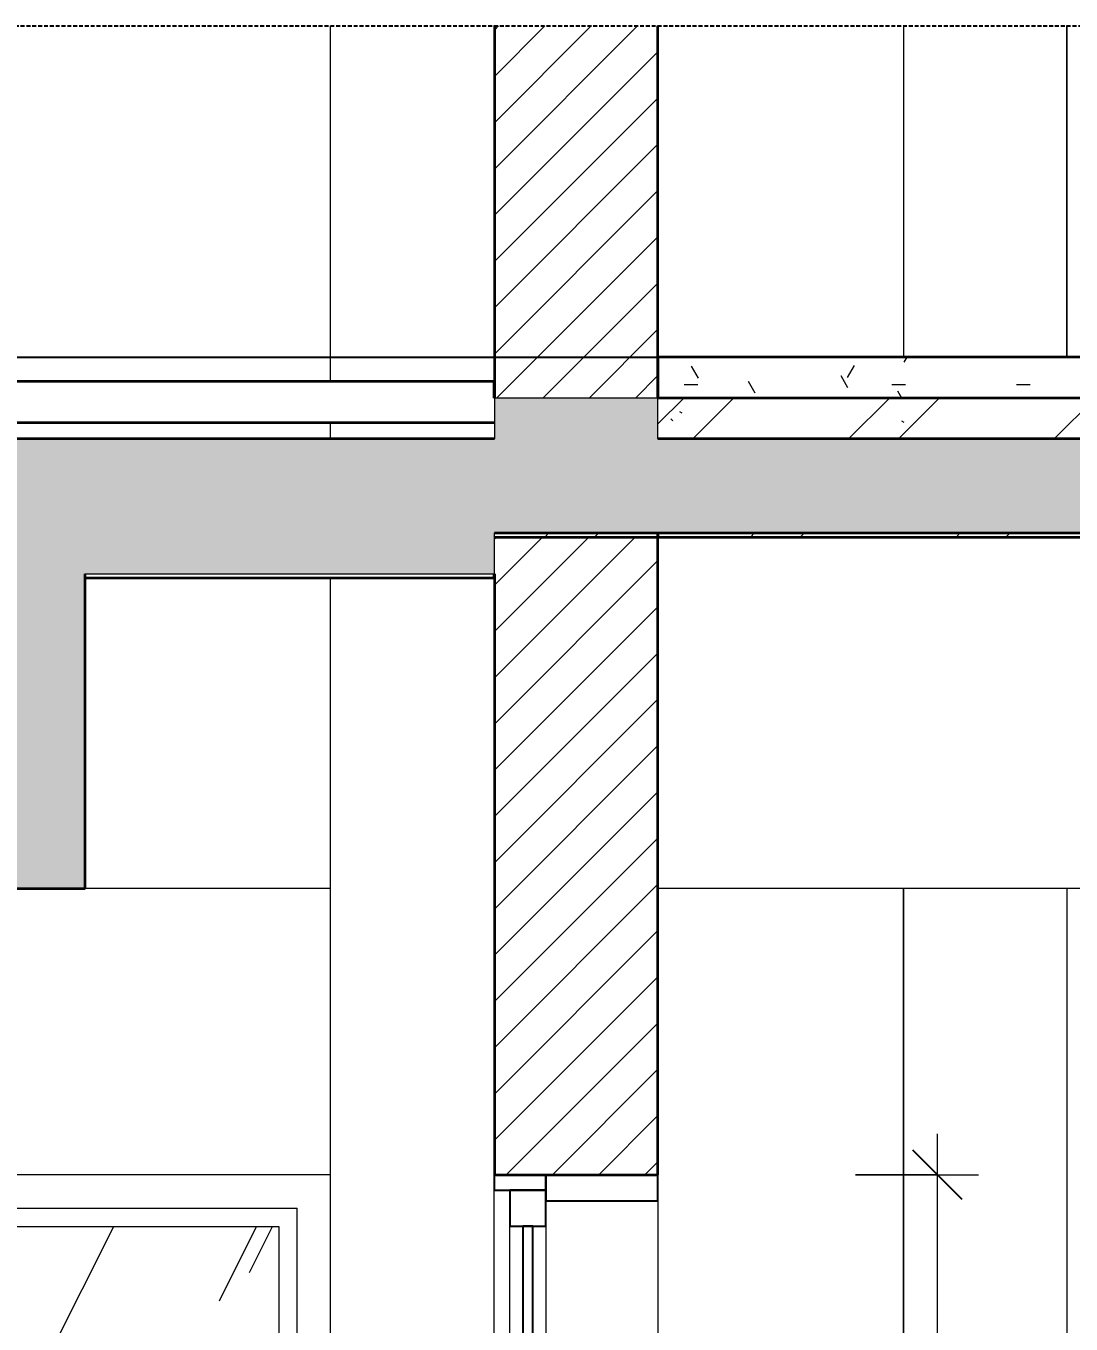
# Model space of a CAD drawing. Header units: millimetres. Extents: x 41758 to 237109, y 3795 to 78637.
# Drawn here: x 128423 to 129701, y 7817 to 9405 of the extents above; entities that cross this region are included whole.
import ezdxf

# ---------------------------------------------------------------- set-up
doc = ezdxf.new("R2010")
doc.units = ezdxf.units.MM
for name, pattern in [('Centre', [31.75, 6.35, -4.7625, 15.875, -4.7625]), ('Hidden', [7.14375, 4.7625, -2.38125]), ('IMPORT-CENTER _2_', [40.64, 25.4, -5.08, 5.08, -5.08])]:
    doc.linetypes.add(name, pattern=pattern)
for name, color, linetype, lineweight in [('0-5', 130, 'Continuous', 5), ('A-ANNO-DIMS', 211, 'Continuous', 9), ('A-ANNO-DIMS-50', 211, 'Continuous', 9), ('A-CLNG-1', 250, 'Continuous', 35), ('A-CLNG-PATT-1', 7, 'Continuous', 18), ('A-DETL-GENF', 92, 'Continuous', 18), ('A-DETL-GENF-4', 9, 'Continuous', 18), ('A-DETL-GENF-5', 92, 'Hidden', 25), ('A-DETL-MEDM', 33, 'Continuous', 35), ('A-DETL-THIN', 151, 'Continuous', 18), ('A-FLOR-FNSH-1', 250, 'Continuous', 35), ('A-FLOR-LEVL-2', 51, 'Centre', 9), ('A-FLOR-PATT-1', 253, 'Continuous', 18), ('A-FLOR-PATT-4', 67, 'Continuous', 18), ('A-GLAZ', 151, 'Continuous', 18), ('A-GLAZ-1', 151, 'Continuous', 25), ('A-WALL', 113, 'Continuous', 18), ('A-WALL-2', 250, 'Continuous', 35), ('A-WALL-PATT-2', 111, 'Continuous', 18), ('G-IMPT', 8, 'Continuous', 18), ('G-IMPT-3', 8, 'IMPORT-CENTER _2_', 18), ('M-EQPM', 50, 'Continuous', 18), ('M-EQPM-2', 50, 'Continuous', 25), ('S-BEAM-2', 7, 'Continuous', 18), ('S-COLS', 52, 'Continuous', 18), ('S-COLS-6', 7, 'Continuous', 18)]:
    doc.layers.add(name, color=color, linetype=linetype, lineweight=lineweight)
doc.styles.add('UTM Avo', font='', dxfattribs={"width": 0.9, "height": 125})
doc.styles.get('UTM Avo').set_extended_font_data('UTM Avo')
doc.dimstyles.new('1_Dim_chi_tiet_2_5', dxfattribs={"dimscale": 304.8, "dimtxt": 124.912619, "dimasz": 0.19685, "dimexe": 0.164042, "dimexo": 0.0625, "dimgap": 0.016404, "dimtad": 1, "dimdec": 0, "dimrnd": 5, "dimzin": 0, "dimdsep": 46, "dimtxsty": 'UTM Avo', "dimblk1": 'OBLIQUE', "dimblk2": 'OBLIQUE', "dimsah": 1, "dimcen": 0.09, "dimdle": 0.164042, "dimazin": 0, "dimtfac": 1, "dimtdec": 4, "dimtix": 1, "dimtmove": 0, "dimatfit": 3, "dimfxl": 0.328084, "dimfxlon": 1, "dimtvp": 1, "dimtolj": 1, "dimtzin": 0, "dimarcsym": 2})
pattern_1 = [(50, (-47403.86, 15875), (364.368, -31.878), [38.1, -419.1]), (355, (-47403.86, 15875), (-70.486, 382.113), [30.48, -335.28]), (100.451, (-47373.5, 15872.34), (293.885, 350.233), [32.38, -356.18]), (46.184, (-47403.86, 15976.6), (542.158, -84.086), [57.15, -628.65]), (96.636, (-47358.7, 15969.6), (474.805, 494.855), [48.57, -534.27]), (351.184, (-47403.86, 15976.6), (474.81, 494.85), [45.72, -502.92]), (21, (-47353.06, 15951.2), (303.228, -204.53), [38.1, -419.1]), (326, (-47353.06, 15951.2), (123.604, 368.376), [30.48, -335.28]), (71.451, (-47327.8, 15934.16), (426.834, 163.843), [32.38, -356.18]), (37.5, (-47403.86, 15875), (6.1766, 169.1102), [3.353, -327.863, 3.353, -337.007, -336.55]), (37.5, (-47403.86, 15875), (6.1766, 169.1102), [-671.576, 3.353, -333.197]), (7.5, (-47403.86, 15875), (133.639, 200.3615), [3.353, -190.703, 3.353, -320.243, -128.27]), (7.5, (-47403.86, 15875), (133.639, 200.3615), [-517.652, 3.353, -124.917]), (327.5, (-47517.14, 15875), (271.1818, -11.4584), [3.353, -123.647, 3.353, -392.887, -525.78]), (327.5, (-47517.14, 15875), (271.1818, -11.4584), [-523.24, 3.353, -522.427]), (317.5, (-47567.94, 15875), (296.2585, 50.853), [3.353, -161.747, 3.353, -259.791, -373.38]), (317.5, (-47567.94, 15875), (296.2585, 50.853), [-428.244, 3.353, -370.027]), (45, (-47403.86, 15875), (-125.7236, 125.7236), []), (45, (-47403.86, 16065.5), (-125.7236, 125.7236), [])]
pattern_2 = [(63.435, (-46807.1, 15909.78), (-0.0009, 508), [177.488, -958.435]), (63.435, (-47315.1, 15909.78), (-0.0009, 508), [177.488, -958.435]), (63.435, (-46563.92, 16007.92), (-0.0009, 508), [177.488, -958.435]), (63.435, (-47071.92, 16007.92), (-0.0009, 508), [177.488, -958.435]), (63.435, (-46600.73, 15973.28), (-0.0009, 508), [177.488, -958.435]), (63.435, (-47108.73, 15973.28), (-0.0009, 508), [177.488, -958.435]), (63.435, (-46638.25, 16171.7), (-0.0009, 508), [86.267, -1049.655]), (63.435, (-47146.25, 16171.7), (-0.0009, 508), [86.267, -1049.655]), (63.435, (-46662.78, 16140.98), (-0.0009, 508), [177.488, -958.435]), (63.435, (-47170.78, 16140.98), (-0.0009, 508), [177.488, -958.435]), (63.435, (-46658.45, 16163.03), (-0.0009, 508), [177.488, -958.435]), (63.435, (-47166.45, 16163.03), (-0.0009, 508), [177.488, -958.435]), (63.435, (-46863.4, 16066.31), (-0.0009, 508), [177.488, -958.435]), (63.435, (-47371.4, 16066.31), (-0.0009, 508), [177.488, -958.435]), (63.435, (-46859.08, 16092.3), (-0.0009, 508), [177.488, -958.435]), (63.435, (-47367.08, 16092.3), (-0.0009, 508), [177.488, -958.435]), (63.435, (-46857.9, 16111.03), (-0.0009, 508), [177.488, -958.435]), (63.435, (-47365.9, 16111.03), (-0.0009, 508), [177.488, -958.435])]
pattern_3 = [(45, (129644.69, 15875), (-28.28427, 28.28427), [])]

# ---------------------------------------------------------------- blocks, each defined once
blk = doc.blocks.new('NCV_TKTC_KET CAU_rvt-7-TKCS_CĂN HỘ LOẠI 6 - MẶT CẮT 6')
at = {"layer": 'A-FLOR-PATT-1'}
h = blk.add_hatch(dxfattribs=at)
h.set_pattern_fill('FP_35', color=256, style=0, pattern_type=2)
h.set_pattern_definition(pattern_1)
h.paths.add_polyline_path([(-47352.6, 8780), (-44752.6, 8780), (-44752.6, 8785), (-48052.6, 8785), (-48052.6, 8780), (-47424.5, 8780)])
h.paths.add_polyline_path([(-44952.1, 8900), (-44752.6, 8900), (-44752.6, 8950), (-47852.6, 8950), (-47852.6, 8900), (-45511.4, 8900)])
h = blk.add_hatch(dxfattribs=at)
h.set_pattern_fill('FP_35', color=256, style=0, pattern_type=2)
h.set_pattern_definition(pattern_1)
h.paths.add_polyline_path([(-47352.6, 8780), (-44752.6, 8780), (-44752.6, 8785), (-48052.6, 8785), (-48052.6, 8780), (-47424.5, 8780)])
h.paths.add_polyline_path([(-44952.1, 8900), (-44752.6, 8900), (-44752.6, 8950), (-47852.6, 8950), (-47852.6, 8900), (-45511.4, 8900)])
at = {"layer": 'A-FLOR-FNSH-1'}
for p, q in [((-44752.6, 8950), (-47852.6, 8950)), ((-48052.6, 8780), (-44752.6, 8780))]:
    blk.add_line(p, q, dxfattribs=at)
at = {"layer": 'S-BEAM-2'}
for p, q in [((-48252.6, 8350), (-48552.6, 8350)), ((-44802.6, 8350), (-47852.6, 8350))]:
    blk.add_line(p, q, dxfattribs=at)
at = {"layer": 'S-COLS-6'}
for p, q in [((-48252.6, 8970), (-48252.6, 9405)), ((-48252.6, 8900), (-48252.6, 8920)), ((-48252.6, 5570), (-48252.6, 8730))]:
    blk.add_line(p, q, dxfattribs=at)
blk = doc.blocks.new('NCV_TKTC_TANG 2_rvt-7-TKCS_CĂN HỘ LOẠI 6 - MẶT CẮT 6')
at = {"layer": 'A-CLNG-PATT-1'}
h = blk.add_hatch(dxfattribs=at)
h.set_pattern_fill('FP_37', color=256, style=0, pattern_type=2)
h.set_pattern_definition([(0, (-47403.86, 15875), (406.4, 101.6), [16.764, -288.036, 16.764, -288.036, -1625.6]), (0, (-47403.86, 15875), (406.4, 101.6), [-609.6, 16.764, -592.836, 16.764, -288.036, -711.2]), (0, (-47403.86, 15875), (406.4, 101.6), [-1524, 16.764, -186.436, 16.764, -491.236]), (120, (-47251.46, 15925.8), (-291.1882, 301.1527), [16.764, -288.036, 16.764, -288.036, -1625.6]), (120, (-47251.46, 15925.8), (-291.1882, 301.1527), [-609.6, 16.764, -592.836, 16.764, -288.036, -711.2]), (120, (-47251.46, 15925.8), (-291.1882, 301.1527), [-1524, 16.764, -186.436, 16.764, -491.236]), (240, (-47200.66, 16129), (-115.2118, -402.7527), [16.764, -288.036, 16.764, -288.036, -1625.6]), (240, (-47200.66, 16129), (-115.2118, -402.7527), [-609.6, 16.764, -592.836, 16.764, -288.036, -711.2]), (240, (-47200.66, 16129), (-115.2118, -402.7527), [-1524, 16.764, -186.436, 16.764, -491.236])])
h.paths.add_polyline_path([(-48252.6, 8730), (-48052.6, 8730), (-48052.6, 8735), (-48552.6, 8735), (-48552.6, 8730), (-48459.9, 8730)])
h.paths.add_polyline_path([(-52852.6, 8730), (-48852.6, 8730), (-48852.6, 8735), (-52852.6, 8735)])
at = {"layer": 'A-CLNG-1'}
for p, q in [((-47852.6, 8785), (-47852.6, 8780)), ((-47852.6, 8780), (-44752.6, 8780)), ((-48052.6, 8730), (-48052.6, 8735)), ((-48552.6, 8730), (-48052.6, 8730))]:
    blk.add_line(p, q, dxfattribs=at)
blk = doc.blocks.new('NCV_TKTC_TANG 3 - 4_rvt-8-TKCS_CĂN HỘ LOẠI 6 - MẶT CẮT 6')
at = {"layer": 'A-FLOR-PATT-4'}
h = blk.add_hatch(dxfattribs=at)
h.set_pattern_fill('FP_36', color=256, style=0, pattern_type=2)
h.set_pattern_definition([(0, (-47403.857, 15875), (203.2, 50.8), [16.764, -135.636, 16.764, -135.636, -812.8]), (0, (-47403.857, 15875), (203.2, 50.8), [-304.8, 16.764, -288.036, 16.764, -135.636, -355.6]), (0, (-47403.857, 15875), (203.2, 50.8), [-762, 16.764, -84.836, 16.764, -237.236]), (120, (-47327.657, 15900.4), (-145.5941, 150.57636), [16.764, -135.636, 16.764, -135.636, -812.8]), (120, (-47327.657, 15900.4), (-145.5941, 150.57636), [-304.8, 16.764, -288.036, 16.764, -135.636, -355.6]), (120, (-47327.657, 15900.4), (-145.5941, 150.57636), [-762, 16.764, -84.836, 16.764, -237.236]), (240, (-47302.257, 16002), (-57.6059, -201.37636), [16.764, -135.636, 16.764, -135.636, -812.8]), (240, (-47302.257, 16002), (-57.6059, -201.37636), [-304.8, 16.764, -288.036, 16.764, -135.636, -355.6]), (240, (-47302.257, 16002), (-57.6059, -201.37636), [-762, 16.764, -84.836, 16.764, -237.236])])
h.paths.add_polyline_path([(-47852.6, 8950), (-44652.6, 8950), (-44652.6, 9000), (-47852.6, 9000)])
at = {"layer": 'A-FLOR-FNSH-1'}
for p, q in [((-44652.6, 9000), (-47852.6, 9000)), ((-47852.6, 9000), (-47852.6, 8950)), ((-48052.6, 8970), (-52727.6, 8970)), ((-48052.6, 8950), (-48052.6, 8970)), ((-52727.6, 8920), (-48052.6, 8920))]:
    blk.add_line(p, q, dxfattribs=at)
blk = doc.blocks.new('1_FAMILY RVT - W01-WxH 1400x1400xmm-389822-TKCS_CĂN HỘ LOẠI 6 - MẶT CẮT 6')
at = {"layer": 'A-DETL-GENF'}
blk.add_hatch(color=256, dxfattribs=at).paths.add_polyline_path([(-49248.1, 7262.1), (-49180.3, 7309.5), (-49248.1, 7357), (-49248.1, 7326.5), (-49383.5, 7326.5), (-49383.5, 7292.6), (-49248.1, 7292.6)])
at = {"layer": 'A-GLAZ'}
h = blk.add_hatch(dxfattribs=at)
h.set_pattern_fill('FP_39', color=256, style=0, pattern_type=2)
h.set_pattern_definition(pattern_2)
h.paths.add_polyline_path([(-48974.8, 6682.5), (-48974.8, 7936.5), (-49589.1, 7936.5), (-49589.1, 6682.5)])
h.paths.add_polyline_path([(-49248.1, 7262.1), (-49248.1, 7292.6), (-49383.5, 7292.6), (-49383.5, 7326.5), (-49248.1, 7326.5), (-49248.1, 7357), (-49180.3, 7309.5), (-49204.5, 7292.6)])
h = blk.add_hatch(dxfattribs=at)
h.set_pattern_fill('FP_39', color=256, style=0, pattern_type=2)
h.set_pattern_definition(pattern_2)
h.paths.add_polyline_path([(-48660.7, 6682.5), (-48316.1, 6682.5), (-48316.1, 7936.5), (-48930.3, 7936.5), (-48930.3, 6682.5)])
at = {"layer": 'A-DETL-GENF'}
for p, q in [((-49248.1, 7357), (-49248.1, 7326.5)), ((-49180.3, 7309.5), (-49248.1, 7357)), ((-49180.3, 7309.5), (-49248.1, 7357)), ((-49248.1, 7357), (-49248.1, 7326.5)), ((-49383.5, 7326.5), (-49383.5, 7292.6)), ((-49383.5, 7326.5), (-49248.1, 7326.5)), ((-49248.1, 7326.5), (-49383.5, 7326.5)), ((-49383.5, 7326.5), (-49383.5, 7292.6)), ((-49180.3, 7309.5), (-49248.1, 7262.1)), ((-49248.1, 7262.1), (-49180.3, 7309.5)), ((-49383.5, 7292.6), (-49248.1, 7292.6)), ((-49383.5, 7292.6), (-49248.1, 7292.6)), ((-49248.1, 7292.6), (-49248.1, 7262.1)), ((-49248.1, 7292.6), (-49248.1, 7262.1))]:
    blk.add_line(p, q, dxfattribs=at)
at = {"layer": 'A-GLAZ'}
for p, q in [((-48252.6, 8000), (-49652.6, 8000)), ((-49652.6, 8000), (-49652.6, 6600)), ((-49611.6, 7959.1), (-48293.5, 7959.1)), ((-49611.6, 6619), (-49611.6, 7959.1)), ((-48974.8, 7959.1), (-48974.8, 6619)), ((-48293.5, 6619), (-48293.5, 7959.1)), ((-49589.1, 7936.5), (-49589.1, 6682.5)), ((-48974.8, 7936.5), (-49589.1, 7936.5)), ((-48930.3, 6682.5), (-48930.3, 7936.5)), ((-48930.3, 7936.5), (-48316.1, 7936.5)), ((-48316.1, 7936.5), (-48316.1, 6682.5)), ((-49589.1, 6682.5), (-48974.8, 6682.5)), ((-48316.1, 6682.5), (-48930.3, 6682.5)), ((-48974.8, 6638.1), (-49611.6, 6638.1)), ((-48974.8, 6638.1), (-49611.6, 6638.1)), ((-48293.5, 6619), (-49611.6, 6619)), ((-48252.6, 6600), (-49652.6, 6600))]:
    blk.add_line(p, q, dxfattribs=at)
blk = doc.blocks.new('M_Fixed - 600 x 1400mm-2135864-TKCS_CĂN HỘ LOẠI 6 - MẶT CẮT 6')
at = {"layer": 'A-GLAZ'}
for p, q in [((-48052.564287, 6619), (-48052.564287, 7981)), ((-47852.564287, 7968), (-47852.564287, 6632)), ((-48033.564287, 6663), (-48033.564287, 7937)), ((-47989.564287, 7937), (-47989.564287, 6663))]:
    blk.add_line(p, q, dxfattribs=at)
at = {"layer": 'A-GLAZ-1'}
for p, q in [((-48052.564287, 8000), (-48052.564287, 7981)), ((-47989.564287, 8000), (-48052.564287, 8000)), ((-47989.564287, 7981), (-47989.564287, 8000)), ((-47989.564287, 8000), (-47989.564287, 7968)), ((-47852.564287, 8000), (-47989.564287, 8000)), ((-47852.564287, 7968), (-47852.564287, 8000)), ((-48052.564287, 7981), (-47989.564287, 7981)), ((-48033.564287, 7981), (-48033.564287, 7937)), ((-47989.564287, 7981), (-48033.564287, 7981)), ((-47989.564287, 7937), (-47989.564287, 7981)), ((-47989.564287, 7968), (-47852.564287, 7968)), ((-48033.564287, 7937), (-47989.564287, 7937)), ((-48017.564287, 7937), (-48017.564287, 6663)), ((-48005.564287, 7937), (-48017.564287, 7937)), ((-48005.564287, 6663), (-48005.564287, 7937)), ((-48033.564287, 6663), (-48033.564287, 6619)), ((-47989.564287, 6663), (-48033.564287, 6663)), ((-48017.564287, 6663), (-48005.564287, 6663)), ((-47989.564287, 6619), (-47989.564287, 6663)), ((-47989.564287, 6632), (-47989.564287, 6600)), ((-47852.564287, 6632), (-47989.564287, 6632)), ((-47852.564287, 6600), (-47852.564287, 6632)), ((-48052.564287, 6619), (-48052.564287, 6600)), ((-47989.564287, 6619), (-48052.564287, 6619)), ((-48033.564287, 6619), (-47989.564287, 6619)), ((-47989.564287, 6600), (-47989.564287, 6619)), ((-48052.564287, 6600), (-47989.564287, 6600)), ((-47989.564287, 6600), (-47852.564287, 6600))]:
    blk.add_line(p, q, dxfattribs=at)
blk = doc.blocks.new('TKTC_XREF_251221_MB TANG 2-7 - TKTC_XREF_260130_MB TANG 2-5_dwg_CUM U_DN100-V82-TKCS_CĂN HỘ LOẠI 6 - MẶT CẮT 6')
at = {"layer": 'G-IMPT'}
for p, q in [((-48219.1, 5600), (-48222, 5600)), ((-48211.9, 5600), (-48220.5, 5600)), ((-48220.2, 5600), (-48220.1, 5600)), ((-48220.1, 5600), (-48082.1, 5600)), ((-48213.3, 5600), (-48219.1, 5600)), ((-48219.1, 5600), (-48219.1, 5600)), ((-48217.8, 5600), (-48218.8, 5600)), ((-48214.6, 5600), (-48217.8, 5600)), ((-48214.6, 5600), (-48217.8, 5600)), ((-48214.6, 5600), (-48217.8, 5600)), ((-48213.7, 5600), (-48214.6, 5600)), ((-48210.5, 5600), (-48213.3, 5600)), ((-48213.3, 5600), (-48213.3, 5600)), ((-48212.1, 5600), (-48090.1, 5600)), ((-48208.1, 5600), (-48094.1, 5600)), ((-48089.1, 5600), (-48092, 5600)), ((-48081.9, 5600), (-48090.5, 5600)), ((-48083.3, 5600), (-48089.1, 5600)), ((-48089.1, 5600), (-48089.1, 5600)), ((-48087.8, 5600), (-48088.8, 5600)), ((-48084.6, 5600), (-48087.8, 5600)), ((-48084.6, 5600), (-48087.8, 5600)), ((-48084.6, 5600), (-48087.8, 5600)), ((-48083.7, 5600), (-48084.6, 5600)), ((-48080.5, 5600), (-48083.3, 5600)), ((-48083.3, 5600), (-48083.3, 5600)), ((-48082.2, 5600), (-48082.1, 5600))]:
    blk.add_line(p, q, dxfattribs=at)
at = {"layer": 'G-IMPT', "flags": 128}
for points in [[(-48210.4, 5600), (-48208.5, 5600), (-48208.5, 5600), (-48223.9, 5600), (-48223.9, 5600), (-48222, 5600)], [(-48222, 5600), (-48222, 5600), (-48210.4, 5600), (-48210.5, 5600)], [(-48213.7, 5600), (-48213.7, 5600), (-48218.8, 5600), (-48218.8, 5600)], [(-48212.2, 5600), (-48212.1, 5600), (-48208.1, 5600)], [(-48090.2, 5600), (-48090.1, 5600), (-48094.1, 5600)], [(-48080.4, 5600), (-48078.5, 5600), (-48078.5, 5600), (-48093.9, 5600), (-48093.9, 5600), (-48092, 5600)], [(-48092, 5600), (-48092, 5600), (-48080.4, 5600), (-48080.5, 5600)], [(-48083.7, 5600), (-48083.7, 5600), (-48088.8, 5600), (-48088.8, 5600)]]:
    blk.add_lwpolyline(points, dxfattribs=at)
blk = doc.blocks.new('TKTC_XREF_251221_MB TANG 2-7 - TKTC_XREF_260130_MB TANG 2-5_dwg_$cc-4746800-TKCS_CĂN HỘ LOẠI 6 - MẶT CẮT 6')
at = {"layer": 'G-IMPT-3'}
for p, q in [((-48227.9, 5600), (-48074.5, 5600)), ((-48151.1, 5600), (-48151.3, 5600))]:
    blk.add_line(p, q, dxfattribs=at)
at = {"layer": 'M-EQPM'}
for p, q in [((-48151.2, 5600), (-48208.2, 5600)), ((-48208.2, 5600), (-48094.2, 5600)), ((-48151.3, 5600), (-48151.3, 5600)), ((-48094.2, 5600), (-48151.2, 5600))]:
    blk.add_line(p, q, dxfattribs=at)
blk = doc.blocks.new('TKTC_XREF_251221_MB TANG 2-7 - TKTC_XREF_260130_MB TANG 2-5_dwg_$cc-V84-TKCS_CĂN HỘ LOẠI 6 - MẶT CẮT 6')
at = {"layer": 'G-IMPT-3'}
for p, q in [((-48234.8, 5600), (-48355.9, 5600)), ((-48295, 5600), (-48295.7, 5600))]:
    blk.add_line(p, q, dxfattribs=at)
at = {"layer": 'M-EQPM'}
for p, q in [((-48250.3, 5600), (-48340.3, 5600)), ((-48340.3, 5600), (-48295.3, 5600)), ((-48295.6, 5600), (-48295.6, 5600)), ((-48295.3, 5600), (-48250.3, 5600))]:
    blk.add_line(p, q, dxfattribs=at)
blk = doc.blocks.new('TKTC_XREF_251221_MB TANG 2-7 - TKTC_XREF_260130_MB TANG 2-5_dwg_CUM U_DN100-V85-TKCS_CĂN HỘ LOẠI 6 - MẶT CẮT 6')
at = {"layer": 'G-IMPT'}
for p, q in [((-48351.5, 5600), (-48349.3, 5600)), ((-48350.4, 5600), (-48343.6, 5600)), ((-48350.1, 5600), (-48349.8, 5600)), ((-48240.9, 5600), (-48349.8, 5600)), ((-48349.3, 5600), (-48344.7, 5600)), ((-48349.3, 5600), (-48349.3, 5600)), ((-48349.1, 5600), (-48348.3, 5600)), ((-48348.3, 5600), (-48345.8, 5600)), ((-48348.3, 5600), (-48345.8, 5600)), ((-48348.3, 5600), (-48345.8, 5600)), ((-48345.8, 5600), (-48345, 5600)), ((-48344.7, 5600), (-48342.5, 5600)), ((-48344.7, 5600), (-48344.7, 5600)), ((-48247.2, 5600), (-48343.5, 5600)), ((-48250.3, 5600), (-48340.3, 5600)), ((-48248.9, 5600), (-48246.6, 5600)), ((-48247.8, 5600), (-48241, 5600)), ((-48246.6, 5600), (-48242.1, 5600)), ((-48246.6, 5600), (-48246.6, 5600)), ((-48246.4, 5600), (-48245.7, 5600)), ((-48245.7, 5600), (-48243.1, 5600)), ((-48245.7, 5600), (-48243.1, 5600)), ((-48245.6, 5600), (-48243.1, 5600)), ((-48243.1, 5600), (-48242.4, 5600)), ((-48242.1, 5600), (-48239.8, 5600)), ((-48242.1, 5600), (-48242.1, 5600)), ((-48241.2, 5600), (-48240.9, 5600))]:
    blk.add_line(p, q, dxfattribs=at)
at = {"layer": 'G-IMPT', "flags": 128}
for points in [[(-48351.5, 5600), (-48353, 5600), (-48353, 5600), (-48340.9, 5600), (-48340.9, 5600), (-48342.4, 5600)], [(-48342.5, 5600), (-48342.4, 5600), (-48351.5, 5600), (-48351.5, 5600)], [(-48349, 5600), (-48349.1, 5600), (-48345, 5600), (-48345, 5600)], [(-48343.8, 5600), (-48343.5, 5600), (-48340.3, 5600)], [(-48248.9, 5600), (-48250.4, 5600), (-48250.4, 5600), (-48238.3, 5600), (-48238.3, 5600), (-48239.8, 5600)], [(-48247.5, 5600), (-48247.2, 5600), (-48250.3, 5600)], [(-48239.8, 5600), (-48239.8, 5600), (-48248.9, 5600), (-48248.9, 5600)], [(-48246.4, 5600), (-48246.4, 5600), (-48242.4, 5600), (-48242.4, 5600)]]:
    blk.add_lwpolyline(points, dxfattribs=at)
blk = doc.blocks.new('TKTC_XREF_251221_MB TANG 2-7 - TKTC_XREF_260130_MB TANG 2-5_dwg_FD-4746794-TKCS_CĂN HỘ LOẠI 6 - MẶT CẮT 6')
at = {"layer": 'G-IMPT'}
for p, q in [((-48328.6, 5600), (-48478.6, 5600)), ((-48478.6, 5600), (-48328.6, 5600)), ((-48456.9, 5600), (-48456.9, 5600))]:
    blk.add_line(p, q, dxfattribs=at)
at = {"layer": 'M-EQPM'}
for p, q in [((-48456.9, 5600), (-48350.3, 5600)), ((-48365.9, 5600), (-48441.3, 5600)), ((-48441.3, 5600), (-48365.9, 5600))]:
    blk.add_line(p, q, dxfattribs=at)
blk = doc.blocks.new('TKTC_XREF_251221_MB TANG 2-7 - TKTC_XREF_260130_MB TANG 2-5_dwg_$cc-4746805-TKCS_CĂN HỘ LOẠI 6 - MẶT CẮT 6')
at = {"layer": 'G-IMPT-3'}
for p, q in [((-48066.9, 5600), (-48219.9, 5600)), ((-48143.4, 5600), (-48143.4, 5600))]:
    blk.add_line(p, q, dxfattribs=at)
at = {"layer": 'M-EQPM'}
for p, q in [((-48086.5, 5600), (-48200.2, 5600)), ((-48200.2, 5600), (-48143.4, 5600)), ((-48143.4, 5600), (-48197.5, 5600)), ((-48197.5, 5600), (-48089.3, 5600)), ((-48089.3, 5600), (-48143.4, 5600)), ((-48143.4, 5600), (-48086.5, 5600))]:
    blk.add_line(p, q, dxfattribs=at)
blk = doc.blocks.new('TKTC_XREF_251221_MB TANG 2-7 - TKTC_XREF_260130_MB TANG 2-5_dwg_CUM U_DN100-V86-TKCS_CĂN HỘ LOẠI 6 - MẶT CẮT 6')
at = {"layer": 'G-IMPT'}
for p, q in [((-48201.4, 5600), (-48216.8, 5600)), ((-48216.8, 5600), (-48214.9, 5600)), ((-48212, 5600), (-48214.9, 5600)), ((-48214.9, 5600), (-48203.4, 5600)), ((-48204.8, 5600), (-48213.4, 5600)), ((-48213.1, 5600), (-48075.4, 5600)), ((-48206.2, 5600), (-48212, 5600)), ((-48210.7, 5600), (-48211.7, 5600)), ((-48206.6, 5600), (-48211.7, 5600)), ((-48207.5, 5600), (-48210.7, 5600)), ((-48207.5, 5600), (-48210.7, 5600)), ((-48207.5, 5600), (-48210.7, 5600)), ((-48206.6, 5600), (-48207.5, 5600)), ((-48203.4, 5600), (-48206.2, 5600)), ((-48205.1, 5600), (-48083.4, 5600)), ((-48205.1, 5600), (-48201.1, 5600)), ((-48203.4, 5600), (-48201.4, 5600)), ((-48201.1, 5600), (-48087.4, 5600)), ((-48083.4, 5600), (-48087.4, 5600)), ((-48071.8, 5600), (-48087.1, 5600)), ((-48087.1, 5600), (-48085.2, 5600)), ((-48082.3, 5600), (-48085.2, 5600)), ((-48085.2, 5600), (-48073.7, 5600)), ((-48075.1, 5600), (-48083.7, 5600)), ((-48076.6, 5600), (-48082.3, 5600)), ((-48081, 5600), (-48082, 5600)), ((-48076.9, 5600), (-48082, 5600)), ((-48077.8, 5600), (-48081, 5600)), ((-48077.8, 5600), (-48081, 5600)), ((-48077.8, 5600), (-48081, 5600)), ((-48076.9, 5600), (-48077.8, 5600)), ((-48073.7, 5600), (-48076.6, 5600)), ((-48073.7, 5600), (-48071.8, 5600))]:
    blk.add_line(p, q, dxfattribs=at)
blk = doc.blocks.new('TKTC_XREF_251221_MB TANG 2-7 - TKTC_XREF_251221_MB TANG 2-7-V90-TKCS_CĂN HỘ LOẠI 6 - MẶT CẮT 6')
at = {"layer": 'M-EQPM'}
for p, q in [((-48060.1, 9000), (-48475.2, 9000)), ((-48475.2, 9000), (-48060.1, 9000)), ((-48052.6, 9000), (-48353, 9000)), ((-48353, 9000), (-48052.6, 9000)), ((-48053.4, 9000), (-48353, 9000)), ((-48353, 9000), (-48053.4, 9000))]:
    blk.add_line(p, q, dxfattribs=at)
at = {"layer": 'M-EQPM-2'}
blk.add_line((-52727.6, 9000), (-46352.6, 9000), dxfattribs=at)
for name in ['TKTC_XREF_251221_MB TANG 2-7 - TKTC_XREF_260130_MB TANG 2-5_dwg_FD-4746794-TKCS_CĂN HỘ LOẠI 6 - MẶT CẮT 6', 'TKTC_XREF_251221_MB TANG 2-7 - TKTC_XREF_260130_MB TANG 2-5_dwg_$cc-V84-TKCS_CĂN HỘ LOẠI 6 - MẶT CẮT 6', 'TKTC_XREF_251221_MB TANG 2-7 - TKTC_XREF_260130_MB TANG 2-5_dwg_CUM U_DN100-V85-TKCS_CĂN HỘ LOẠI 6 - MẶT CẮT 6', 'TKTC_XREF_251221_MB TANG 2-7 - TKTC_XREF_260130_MB TANG 2-5_dwg_$cc-4746800-TKCS_CĂN HỘ LOẠI 6 - MẶT CẮT 6', 'TKTC_XREF_251221_MB TANG 2-7 - TKTC_XREF_260130_MB TANG 2-5_dwg_CUM U_DN100-V82-TKCS_CĂN HỘ LOẠI 6 - MẶT CẮT 6', 'TKTC_XREF_251221_MB TANG 2-7 - TKTC_XREF_260130_MB TANG 2-5_dwg_$cc-4746805-TKCS_CĂN HỘ LOẠI 6 - MẶT CẮT 6', 'TKTC_XREF_251221_MB TANG 2-7 - TKTC_XREF_260130_MB TANG 2-5_dwg_CUM U_DN100-V86-TKCS_CĂN HỘ LOẠI 6 - MẶT CẮT 6']:
    blk.add_blockref(name, (0, 3400))
blk = doc.blocks.new('BORDER VIEW - BORDER VIEW-2597932-TKCS_CĂN HỘ LOẠI 6 - MẶT CẮT 6')
at = {"layer": 'A-DETL-GENF-5'}
blk.add_line((-53303.6, 9405), (-44268.9, 9405), dxfattribs=at)
blk = doc.blocks.new('DIMBLOCK129-TKCS_CĂN HỘ LOẠI 6 - MẶT CẮT 6')
at = {"layer": 'A-ANNO-DIMS-50'}
for p, q in [((129537.7, 6600), (129537.7, 8050)), ((129437.7, 8000), (129587.7, 8000)), ((129537.7, 8000), (129437.7, 8000)), ((129437.7, 6600), (129587.7, 6600)), ((129537.7, 6600), (129437.7, 6600))]:
    blk.add_line(p, q, dxfattribs=at)
at = {"layer": 'A-ANNO-DIMS-50', "lineweight": 25}
for p, q in [((129537.7, 8000), (129507.7, 8030)), ((129537.7, 8000), (129567.7, 7970)), ((129537.7, 6600), (129507.7, 6630)), ((129537.7, 6600), (129567.7, 6570))]:
    blk.add_line(p, q, dxfattribs=at)
at = {"layer": 'A-ANNO-DIMS-50', "color": 0, "insert": (129375.3, 7128.8), "char_height": 125, "width": 410.824, "attachment_point": 1, "rotation": 90, "line_spacing_factor": 1.110334, "style": 'UTM Avo'}
blk.add_mtext('1400', dxfattribs=at)
blk = doc.blocks.new('_Oblique')
at = {"color": 0, "linetype": 'ByBlock', "lineweight": -2}
blk.add_line((-0.5, -0.5), (0.5, 0.5), dxfattribs=at)

msp = doc.modelspace()

# ---------------------------------------------------------------- hatches: boundary and pattern name
at = {"layer": 'A-DETL-GENF-4'}
h = msp.add_hatch(dxfattribs=at)
h.set_pattern_fill('FP_35', color=256, style=0, pattern_type=2)
h.set_pattern_definition([(50, (129644.7, 15875), (364.368, -31.878), [38.1, -419.1]), (355, (129644.7, 15875), (-70.486, 382.113), [30.48, -335.28]), (100.451, (129675.05, 15872.34), (293.885, 350.233), [32.38, -356.18]), (46.184, (129644.7, 15976.6), (542.158, -84.086), [57.15, -628.65]), (96.636, (129689.87, 15969.6), (474.805, 494.855), [48.57, -534.27]), (351.184, (129644.7, 15976.6), (474.81, 494.85), [45.72, -502.92]), (21, (129695.5, 15951.2), (303.2285, -204.5305), [38.1, -419.1]), (326, (129695.5, 15951.2), (123.604, 368.376), [30.48, -335.28]), (71.451, (129720.76, 15934.16), (426.834, 163.843), [32.38, -356.18]), (37.5, (129644.69, 15875), (6.1766, 169.1102), [3.353, -327.863, 3.353, -337.007, -336.55]), (37.5, (129644.69, 15875), (6.1766, 169.1102), [-671.576, 3.353, -333.197]), (7.5, (129644.69, 15875), (133.639, 200.3615), [3.353, -190.703, 3.353, -320.243, -128.27]), (7.5, (129644.69, 15875), (133.639, 200.3615), [-517.652, 3.353, -124.917]), (327.5, (129531.4, 15875), (271.1818, -11.4584), [3.353, -123.647, 3.353, -392.887, -525.78]), (327.5, (129531.4, 15875), (271.1818, -11.4584), [-523.24, 3.353, -522.427]), (317.5, (129480.6, 15875), (296.2585, 50.853), [3.353, -161.747, 3.353, -259.791, -373.38]), (317.5, (129480.6, 15875), (296.2585, 50.853), [-428.244, 3.353, -370.027]), (45, (129644.69, 15875), (-125.7236, 125.7236), []), (45, (129644.69, 16065.5), (-125.7236, 125.7236), [])])
h.paths.add_polyline_path([(128196, 8350), (128496, 8350), (128496, 8735), (128996, 8735), (128996, 8785), (132295.9, 8785), (132295.9, 8350), (132595.9, 8350), (132596, 8760), (132929.7, 8760), (132929.7, 8950), (132295.9, 8950), (132295.9, 8900), (129196, 8900), (129196, 8950), (128996, 8950), (128996, 8900), (124321, 8900), (124321, 9100), (123594.9, 9100), (123594.9, 8980), (124121, 8980), (124121, 8735), (128196, 8735), (128196, 8404.4)])
at = {"layer": 'A-WALL-PATT-2'}
h = msp.add_hatch(dxfattribs=at)
h.set_pattern_fill('FP_34', color=256, style=0, pattern_type=2)
h.set_pattern_definition(pattern_3)
h.paths.add_polyline_path([(129196, 8950), (129196, 9405), (128996, 9405), (128996, 8950), (129005.9, 8950)])
h = msp.add_hatch(dxfattribs=at)
h.set_pattern_fill('FP_34', color=256, style=0, pattern_type=2)
h.set_pattern_definition(pattern_3)
h.paths.add_polyline_path([(128996, 5550), (129196, 5550), (129196, 6600), (128996, 6600), (128996, 5570)])
h.paths.add_polyline_path([(128996, 8000), (129196, 8000), (129196, 8780), (128996, 8780), (128996, 8404.4)])

# ---------------------------------------------------------------- linework, layer by layer
at = {"layer": 'A-DETL-MEDM'}
for p, q in [((128996, 8900), (124321, 8900)), ((132295.9, 8900), (129196, 8900)), ((128996, 8785), (132295.9, 8785)), ((128496, 8350), (128496, 8735)), ((128196, 8350), (128496, 8350))]:
    msp.add_line(p, q, dxfattribs=at)
at = {"layer": 'A-DETL-THIN'}
for p, q in [((129196, 8950), (128996, 8950)), ((128996, 8950), (128996, 8900)), ((129196, 8900), (129196, 8950)), ((128996, 8735), (128996, 8785)), ((128496, 8735), (128996, 8735))]:
    msp.add_line(p, q, dxfattribs=at)
at = {"layer": 'A-FLOR-LEVL-2'}
msp.add_line((122996, 9000), (133325.8, 9000), dxfattribs=at)
at = {"layer": 'A-WALL'}
for p, q in [((129696, 9000), (129696, 9405)), ((129496, 5600), (129496, 8350))]:
    msp.add_line(p, q, dxfattribs=at)
at = {"layer": 'A-WALL-2'}
for p, q in [((128996, 9405), (128996, 8950)), ((129196, 8950), (129196, 9405)), ((129196, 8000), (129196, 8785)), ((128996, 8735), (128996, 8000)), ((128996, 8000), (129196, 8000))]:
    msp.add_line(p, q, dxfattribs=at)
at = {"layer": 'S-COLS'}
for p, q in [((129496, 9405), (129496, 9000)), ((129696, 9405), (129696, 9000)), ((129496, 8350), (129496, 5600)), ((129696, 8350), (129696, 5600))]:
    msp.add_line(p, q, dxfattribs=at)

# ---------------------------------------------------------------- block references
at = {"layer": '0-5'}
for name in ['NCV_TKTC_KET CAU_rvt-7-TKCS_CĂN HỘ LOẠI 6 - MẶT CẮT 6', 'NCV_TKTC_TANG 3 - 4_rvt-8-TKCS_CĂN HỘ LOẠI 6 - MẶT CẮT 6', 'NCV_TKTC_TANG 2_rvt-7-TKCS_CĂN HỘ LOẠI 6 - MẶT CẮT 6']:
    msp.add_blockref(name, (177048.5, 0), dxfattribs=at)
at = {"layer": 'A-DETL-GENF'}
msp.add_blockref('BORDER VIEW - BORDER VIEW-2597932-TKCS_CĂN HỘ LOẠI 6 - MẶT CẮT 6', (177048.5, 0), dxfattribs=at)
at = {"layer": 'A-GLAZ'}
for name in ['1_FAMILY RVT - W01-WxH 1400x1400xmm-389822-TKCS_CĂN HỘ LOẠI 6 - MẶT CẮT 6', 'M_Fixed - 600 x 1400mm-2135864-TKCS_CĂN HỘ LOẠI 6 - MẶT CẮT 6']:
    msp.add_blockref(name, (177048.5, 0), dxfattribs=at)
at = {"layer": 'M-EQPM'}
msp.add_blockref('TKTC_XREF_251221_MB TANG 2-7 - TKTC_XREF_251221_MB TANG 2-7-V90-TKCS_CĂN HỘ LOẠI 6 - MẶT CẮT 6', (177048.5, 0), dxfattribs=at)

# ---------------------------------------------------------------- dimensions: what is measured, and where the dimension line sits
at = {"layer": 'A-ANNO-DIMS'}
dim = msp.add_linear_dim(base=(129537.7, 8000), p1=(129437.7, 6600), p2=(129437.7, 8000), angle=90, dimstyle='1_Dim_chi_tiet_2_5', override={"dimpost": '<>', "dimfxl": 1400}, dxfattribs=at)
dim.commit()
dim.dimension.update_dxf_attribs({"geometry": 'DIMBLOCK129-TKCS_CĂN HỘ LOẠI 6 - MẶT CẮT 6', "text_midpoint": (129468, 7300)})

doc.saveas('drawing.dxf')
